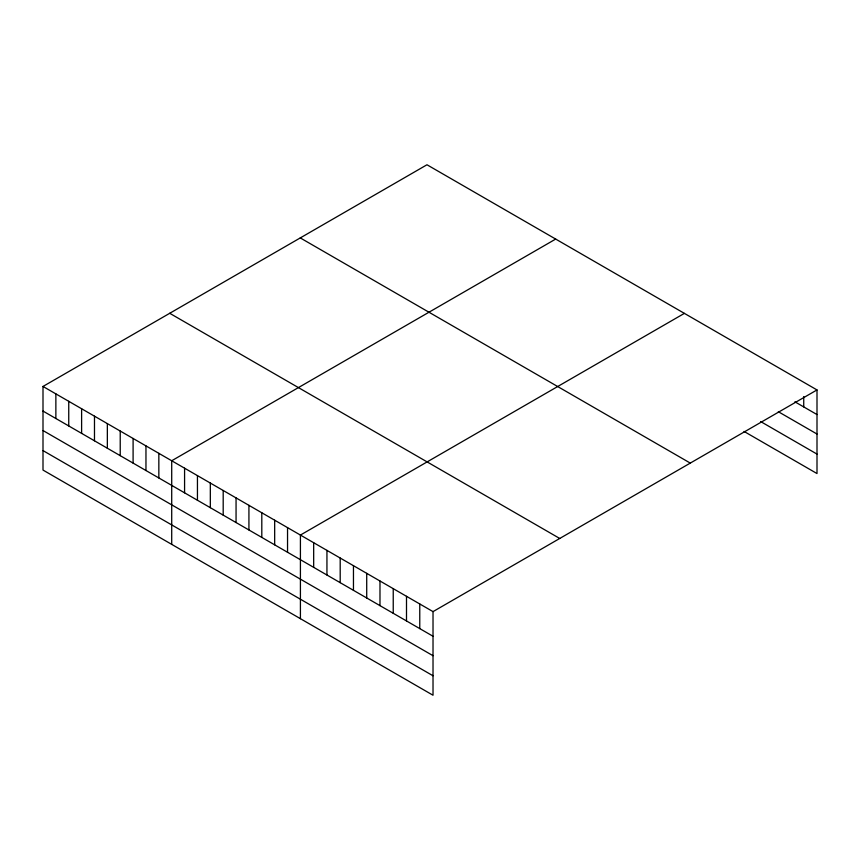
<?xml version="1.0" encoding="UTF-8"?>
<svg xmlns="http://www.w3.org/2000/svg" width="860" height="860" viewBox="0 0 860 860"><rect width="100%" height="100%" fill="white"/><g stroke="black" fill="none" stroke-linecap="round" stroke-linejoin="round"><path stroke-width="1.29" d="M43 386.452L433.021 611.621L433.021 695.235L43 470.065L43 386.452L426.979 164.765L817 389.935L817 473.548L744.061 431.44M555.689 239.069L171.71 460.756L171.71 544.369M684.388 313.373L300.419 535.06L300.419 618.684M433.021 611.621L817 389.935M794.898 401.813L817 414.563M778.321 411.704L817 434.031M760.638 421.55L817 454.091M300.269 237.919L690.29 463.099M169.71 313.287L559.731 538.467M43 411.08L433.021 636.26M43 430.548L433.021 655.718M43 450.597L433.021 675.777M803.734 396.546L803.734 406.909M419.766 603.967L419.766 628.596M406.5 596.313L406.5 620.942M393.235 588.659L393.235 613.288M379.98 581.005L379.98 605.634M366.715 573.341L366.715 597.979M353.46 565.687L353.46 590.315M340.194 558.033L340.194 582.661M326.94 550.379L326.94 575.007M313.674 542.725L313.674 567.353M287.541 527.631L287.541 552.26M274.673 520.203L274.673 544.832M261.805 512.775L261.805 537.403M248.927 505.336L248.927 529.975M236.059 497.908L236.059 522.536M223.191 490.479L223.191 515.108M210.324 483.051L210.324 507.679M197.445 475.623L197.445 500.251M184.577 468.184L184.577 492.823M158.842 453.327L158.842 477.956M145.963 445.899L145.963 470.527M133.096 438.46L133.096 463.099M120.228 431.032L120.228 455.66M107.349 423.604L107.349 448.232M94.482 416.175L94.482 440.804M81.614 408.737L81.614 433.375M68.746 401.308L68.746 425.937M55.868 393.88L55.868 418.508"/></g></svg>
